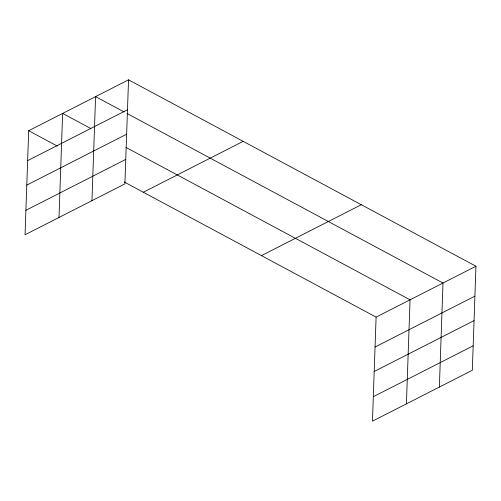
<?xml version="1.0" encoding="UTF-8"?>
<svg xmlns="http://www.w3.org/2000/svg" width="501" height="501" viewBox="0 0 501 501"><rect width="100%" height="100%" fill="white"/><g stroke="black" fill="none" stroke-linecap="round" stroke-linejoin="round"><path stroke-width="0.75" d="M128.538 79.834L28.682 130.723L25.05 234.769L124.899 183.88L128.538 79.834L475.95 266.231L472.318 370.277L372.462 421.166L376.101 317.12L475.95 266.231M58.999 217.465L62.631 113.42L90.612 128.438M91.952 200.669L95.585 96.63L124.248 112.005M406.417 403.862L410.05 299.817L126.095 147.476M439.364 387.066L442.997 283.027L126.978 113.47M27.636 160.639L127.492 109.75M26.785 185.101L126.634 134.212M25.902 210.307L125.757 159.412M143.33 192.24L243.179 141.345M261.453 255.61L361.302 204.721M375.055 347.036L474.904 296.141M374.197 371.498L474.052 320.609M373.32 396.704L473.169 345.809M28.682 130.723L57.346 146.104M124.223 181.988L376.101 317.12"/></g></svg>
